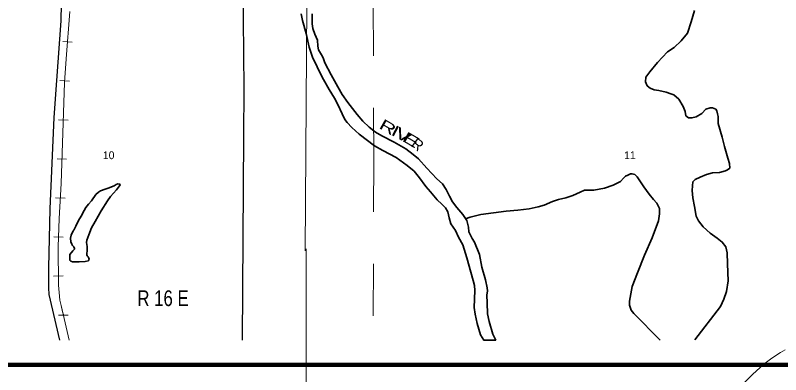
# Model space of a CAD drawing. Extents: x 210.97 to 215.44, y 42.12 to 48.2.
# Drawn here: x 212.466 to 213.937, y 44.299 to 44.99 of the extents above; entities that cross this region are included whole.
import ezdxf
from ezdxf.enums import TextEntityAlignment as Align

# ---------------------------------------------------------------- set-up
doc = ezdxf.new("R2010")
doc.units = 0
doc.header["$LTSCALE"] = 0.0061
doc.linetypes.add('MEDIUM_DASHED', pattern=[4.5, 3, -1.5])
for name, color, linetype, lineweight in [('14', 7, 'Continuous', 25), ('15', 7, 'MEDIUM_DASHED', 13), ('17', 7, 'Continuous', 13), ('25', 7, 'Continuous', 35), ('48', 7, 'Continuous', 106)]:
    doc.layers.add(name, color=color, linetype=linetype, lineweight=lineweight)
for name, color, linetype in [('29', 7, 'Continuous'), ('45', 7, 'Continuous'), ('46', 7, 'Continuous')]:
    doc.layers.add(name, color=color, linetype=linetype)

msp = doc.modelspace()

# ---------------------------------------------------------------- linework, layer by layer
at = {"layer": '14'}
for points in [[(212.665341, 45.520833), (212.805871, 45.521023), (212.836932, 45.520644), (212.841098, 45.520265), (212.846402, 45.518371), (212.852273, 45.513447), (212.860795, 45.500758), (212.869129, 45.48447), (212.874621, 45.468939), (212.878788, 45.454924), (212.882008, 45.436174), (212.885417, 45.411932), (212.889962, 45.381439), (212.892614, 45.359848), (212.89678, 45.322348), (212.898106, 45.284659), (212.899621, 45.235038), (212.901894, 45.154356), (212.903977, 45.040152), (212.903977, 44.982576), (212.905114, 44.849432), (212.904735, 44.757008), (212.902273, 44.36572)], [(212.554356, 45.012121), (212.553409, 44.978977), (212.545265, 44.864583), (212.540341, 44.793182), (212.532197, 44.618182), (212.529735, 44.504545), (212.529735, 44.466288), (212.530492, 44.45322), (212.550758, 44.36572)]]:
    msp.add_lwpolyline(points, dxfattribs=at)
at = {"layer": '15'}
msp.add_lwpolyline([(213.153409, 45.211742), (213.154735, 44.7125), (213.153598, 44.36572)], dxfattribs=at)
at = {"layer": '17'}
for p, q in [((212.557197, 44.939394), (212.575568, 44.937879)), ((212.551894, 44.864394), (212.570265, 44.863258)), ((212.549053, 44.789205), (212.567424, 44.788447)), ((212.546402, 44.714205), (212.564773, 44.713447)), ((212.543371, 44.639394), (212.561742, 44.638447)), ((212.539962, 44.564394), (212.558333, 44.563636)), ((212.539773, 44.488826), (212.558144, 44.489015)), ((212.549242, 44.413826), (212.567614, 44.414015))]:
    msp.add_line(p, q, dxfattribs=at)
for points in [[(213.023295, 44.5375), (213.031439, 45.769318), (213.035606, 45.834848), (213.047917, 45.867614), (213.056061, 45.900379)], [(212.558523, 44.414962), (212.556818, 44.419886), (212.553977, 44.432008), (212.551894, 44.442614), (212.550189, 44.457576), (212.549242, 44.471402), (212.548485, 44.544697), (212.550568, 44.599432), (212.553977, 44.666667), (212.560985, 44.860795), (212.563826, 44.906439), (212.571212, 44.997159)], [(212.569508, 44.36572), (212.553977, 44.432008), (212.551894, 44.442614), (212.550189, 44.457576), (212.549242, 44.471402), (212.548485, 44.544697), (212.550568, 44.599432), (212.553977, 44.666667), (212.560985, 44.860795), (212.563826, 44.906439), (212.571212, 44.997159)], [(213.024811, 43.418939), (213.024811, 43.418939), (213.024811, 44.541288)], [(213.945644, 44.347348), (213.936364, 44.342045), (213.919697, 44.33125), (213.904356, 44.319508), (213.882386, 44.299621), (213.866667, 44.283902)], [(213.945644, 44.347348), (213.936364, 44.342045), (213.919697, 44.33125), (213.904356, 44.319508), (213.882386, 44.299621), (213.866667, 44.283902)]]:
    msp.add_lwpolyline(points, dxfattribs=at)
at = {"layer": '25'}
for points in [[(213.317424, 44.563826), (213.311742, 44.576515), (213.30322, 44.589015), (213.299811, 44.600758), (213.297159, 44.6125), (213.292803, 44.620076), (213.285417, 44.626705), (213.276894, 44.635227), (213.263636, 44.650758), (213.255114, 44.660985), (213.242992, 44.677462), (213.232386, 44.690152), (213.21875, 44.701326), (213.197917, 44.716477), (213.172159, 44.730303), (213.156061, 44.738826), (213.126894, 44.761174), (213.1125, 44.774242), (213.103977, 44.783902), (213.099621, 44.789394), (213.094129, 44.800758), (213.085606, 44.818561), (213.079356, 44.830682), (213.068939, 44.847348), (213.058144, 44.866477), (213.054167, 44.873295), (213.045833, 44.89053), (213.0375, 44.90928), (213.031061, 44.928788), (213.025189, 44.954545), (213.017803, 44.980114), (213.01553, 44.992803)], [(213.036742, 44.992614), (213.036742, 44.973295), (213.037879, 44.964394), (213.041477, 44.953598), (213.046591, 44.942235), (213.047159, 44.930492), (213.048864, 44.923485), (213.054167, 44.913826), (213.057576, 44.908333), (213.060985, 44.898674), (213.073295, 44.875379), (213.085985, 44.852462), (213.094318, 44.837879), (213.104924, 44.822348), (213.122727, 44.799432), (213.134091, 44.786174), (213.145833, 44.775189), (213.158144, 44.76553), (213.170644, 44.758333), (213.193939, 44.746023), (213.216477, 44.732955), (213.230682, 44.722348), (213.24072, 44.713826), (213.256629, 44.695833), (213.276326, 44.675758), (213.286932, 44.66572), (213.294129, 44.655114), (213.300379, 44.642424), (213.306439, 44.631629), (213.314583, 44.620265), (213.326326, 44.607008), (213.333712, 44.595265), (213.336742, 44.582955), (213.337311, 44.574053), (213.34375, 44.561174), (213.348485, 44.553788), (213.357765, 44.530492), (213.3625, 44.50625), (213.369508, 44.481818), (213.372727, 44.466477), (213.373106, 44.460417), (213.372159, 44.452083), (213.372538, 44.4375), (213.373106, 44.416288), (213.376705, 44.401515), (213.383712, 44.377083), (213.389394, 44.36572), (213.366098, 44.36572), (213.360227, 44.375947), (213.353598, 44.397917), (213.349621, 44.415909), (213.348106, 44.428409), (213.349242, 44.460795), (213.348674, 44.471023), (213.346023, 44.480303), (213.341288, 44.496023), (213.333712, 44.524053), (213.325758, 44.548864), (213.317424, 44.563826)], [(213.77197, 44.366477), (213.821212, 44.430682), (213.827273, 44.444508), (213.832386, 44.45928), (213.835606, 44.479545), (213.83447, 44.512311), (213.833712, 44.533333), (213.831629, 44.544886), (213.824432, 44.554167), (213.814583, 44.561553), (213.801326, 44.571212), (213.7875, 44.583523), (213.778977, 44.594886), (213.774621, 44.604167), (213.771023, 44.622727), (213.768182, 44.639015), (213.766667, 44.65303), (213.767424, 44.662311), (213.768182, 44.669697), (213.772348, 44.674242), (213.781818, 44.678598), (213.793939, 44.683712), (213.805871, 44.686932), (213.818939, 44.687689), (213.830871, 44.690909), (213.834848, 44.692992), (213.838826, 44.696212), (213.838068, 44.705303), (213.835227, 44.715341), (213.828788, 44.737689), (213.824053, 44.755492), (213.816856, 44.781818), (213.816477, 44.795076), (213.815341, 44.800568), (213.814205, 44.806439), (213.812121, 44.809659), (213.805682, 44.812121), (213.801326, 44.812121), (213.792992, 44.80928), (213.785417, 44.801326), (213.774242, 44.794508), (213.766288, 44.792614), (213.75947, 44.792614), (213.754735, 44.79697), (213.75322, 44.805303), (213.749432, 44.814583), (213.74072, 44.828409), (213.73125, 44.836932), (213.725568, 44.839205), (213.716856, 44.842045), (213.702462, 44.845265), (213.693371, 44.84678), (213.686174, 44.85), (213.680492, 44.854356), (213.676894, 44.862121), (213.677652, 44.871212), (213.685606, 44.88125), (213.7, 44.899432), (213.719129, 44.919508), (213.731818, 44.92822), (213.745833, 44.940909), (213.757386, 44.955682), (213.764962, 44.977273), (213.771402, 44.999242)], [(213.40928, 44.613258), (213.431818, 44.615152), (213.453409, 44.617992), (213.470833, 44.62178), (213.482197, 44.625189), (213.498295, 44.632008), (213.509848, 44.635795), (213.523864, 44.639015), (213.537121, 44.643561), (213.551705, 44.650189), (213.559659, 44.653598), (213.563636, 44.653977), (213.568371, 44.653598), (213.577462, 44.653598), (213.597917, 44.657576), (213.614962, 44.663447), (213.629167, 44.670455), (213.634848, 44.677083), (213.638826, 44.680682), (213.642992, 44.682576), (213.648485, 44.685227), (213.651136, 44.685227), (213.65625, 44.683712), (213.660985, 44.679735), (213.673864, 44.660227), (213.683902, 44.646212), (213.692235, 44.635985), (213.698674, 44.628598), (213.701326, 44.623674), (213.703598, 44.618561), (213.703977, 44.614773), (213.703598, 44.608333), (213.701894, 44.595076), (213.689583, 44.5625), (213.674811, 44.528788), (213.661932, 44.494886), (213.651326, 44.468939), (213.646402, 44.44072), (213.646402, 44.432765), (213.649621, 44.423485), (213.654356, 44.417235), (213.705492, 44.36572)], [(212.578409, 44.577273), (212.582765, 44.58447), (212.587879, 44.595833), (212.592424, 44.604167), (212.598485, 44.614583), (212.601894, 44.620833), (212.606818, 44.626894), (212.612311, 44.633333), (212.621023, 44.645833), (212.625947, 44.65), (212.629924, 44.652273), (212.638826, 44.655871), (212.646591, 44.658523), (212.650947, 44.660227), (212.655871, 44.662311), (212.660227, 44.664773), (212.663068, 44.66572), (212.666098, 44.665341), (212.667045, 44.665152), (212.667614, 44.664205), (212.666667, 44.662121), (212.660795, 44.654545), (212.648864, 44.641856), (212.642992, 44.633333), (212.631061, 44.614015), (212.619697, 44.593371), (212.612879, 44.581439), (212.607197, 44.567992), (212.603788, 44.557955), (212.60322, 44.55322), (212.604545, 44.545455), (212.604356, 44.537311), (212.603409, 44.532197), (212.603409, 44.529735), (212.604167, 44.527462), (212.605871, 44.525758), (212.607576, 44.523106), (212.607955, 44.521023), (212.607197, 44.519129), (212.60625, 44.517992), (212.600189, 44.516667), (212.589015, 44.516098)], [(213.40928, 44.613258), (213.360795, 44.606818), (213.339962, 44.602083), (213.331061, 44.599053)], [(212.589015, 44.516098), (212.585417, 44.516098), (212.575947, 44.516477), (212.572727, 44.517424), (212.570833, 44.519129), (212.570644, 44.523295), (212.570833, 44.528977), (212.571023, 44.530492), (212.576705, 44.537121), (212.579735, 44.540341), (212.580114, 44.542045), (212.578598, 44.545265), (212.576326, 44.547348), (212.574811, 44.550189), (212.572538, 44.554356), (212.57197, 44.561364), (212.573485, 44.567424), (212.577462, 44.575568), (212.578409, 44.577273)]]:
    msp.add_lwpolyline(points, dxfattribs=at)
at = {"layer": '48'}
msp.add_lwpolyline([(214.848864, 48.200947), (210.966288, 48.200947), (210.966288, 44.318371), (214.848864, 44.318371)], close=True, dxfattribs=at)

# ---------------------------------------------------------------- texts
at = {"layer": '29'}
for s, rotation, width, p in [('R', 330.068, 1.55, (213.176715, 44.766006)), ('I', 332.146, 1.55, (213.191629, 44.758362)), ('V', 329.893, 1.7, (213.206233, 44.750247)), ('E', 329.893, 1.7, (213.221385, 44.741535))]:
    msp.add_text(s, height=0.02083, rotation=rotation, dxfattribs=dict(at, width=width)).set_placement(p, align=Align.CENTER)
msp.add_text('R', height=0.02083, rotation=323.253, dxfattribs=at).set_placement((213.232894, 44.733169), align=Align.CENTER)
at = {"layer": '45'}
for s, p in [('10', (212.645549, 44.713447)), ('11', (213.647064, 44.713447))]:
    msp.add_text(s, height=0.01496, dxfattribs=at).set_placement(p, align=Align.CENTER)
at = {"layer": '46', "width": 0.8}
msp.add_text('R 16 E', height=0.0301, dxfattribs=at).set_placement((212.75, 44.43125), align=Align.CENTER)

doc.saveas('drawing.dxf')
